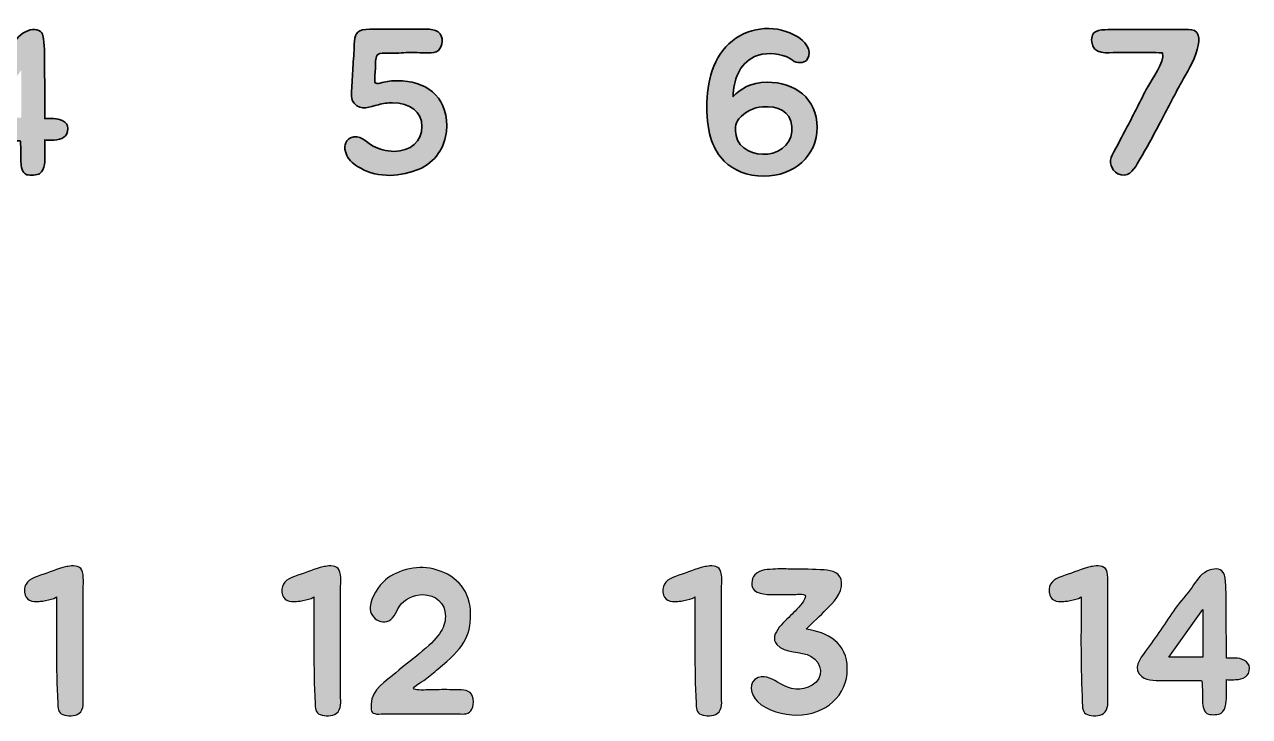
# Model space of a CAD drawing. Header units: millimetres. Extents: x 48 to 162, y 109 to 188.
# Drawn here: x 132.11 to 161.65, y 149.38 to 166.08 of the extents above; entities that cross this region are included whole.
import ezdxf

# ---------------------------------------------------------------- set-up
doc = ezdxf.new("R2010")
doc.units = ezdxf.units.MM
doc.header["$MEASUREMENT"] = 0
doc.layers.add('Layer 2', color=7, linetype='Continuous', lineweight=0)

# ---------------------------------------------------------------- blocks, each defined once
blk = doc.blocks.new('Block_0')
at = {"layer": 'Layer 2', "true_color": 0x000000, "transparency": 33554687}
h = blk.add_hatch(color=18, dxfattribs=at)
h.dxf.hatch_style = 2
edge = h.paths.add_edge_path()
edge.add_spline(control_points=[(149.334, 163.801), (149.24, 163.688), (149.24, 163.54), (149.27, 163.401), (149.329, 163.07), (149.715, 162.917), (150.031, 162.952), (150.382, 162.991), (150.649, 163.263), (150.614, 163.619), (150.575, 164.004), (150.278, 164.113), (149.907, 164.093), (149.685, 164.078), (149.477, 163.974), (149.334, 163.801)], knot_values=[0, 0, 0, 0, 1, 1, 1, 2, 2, 2, 3, 3, 3, 4, 4, 4, 5, 5, 5, 5], degree=3, periodic=0)
edge = h.paths.add_edge_path()
edge.add_spline(control_points=[(150.476, 165.304), (150.243, 165.393), (149.952, 165.412), (149.715, 165.304), (149.334, 165.126), (149.211, 164.726), (149.196, 164.34), (149.374, 164.518), (149.616, 164.686), (150.016, 164.686), (150.683, 164.686), (151.222, 164.296), (151.222, 163.599), (151.222, 162.907), (150.668, 162.423), (149.942, 162.423), (149.522, 162.423), (149.211, 162.561), (148.983, 162.784), (148.726, 163.045), (148.563, 163.406), (148.563, 164.103), (148.563, 164.681), (148.707, 165.314), (149.181, 165.689), (149.626, 166.045), (150.268, 166.08), (150.757, 165.778), (150.891, 165.694), (151.138, 165.477), (150.985, 165.235), (150.955, 165.18), (150.787, 165.121), (150.673, 165.19), (150.614, 165.23), (150.545, 165.279), (150.476, 165.304)], knot_values=[0, 0, 0, 0, 1, 1, 1, 2, 2, 2, 3, 3, 3, 4, 4, 4, 5, 5, 5, 6, 6, 6, 7, 7, 7, 8, 8, 8, 9, 9, 9, 10, 10, 10, 11, 11, 11, 12, 12, 12, 12], degree=3, periodic=0)
h = blk.add_hatch(color=18, dxfattribs=at)
h.dxf.hatch_style = 2
edge = h.paths.add_edge_path()
edge.add_spline(control_points=[(132.037, 164.986), (132.037, 164.986), (131.216, 163.829), (131.216, 163.829), (131.216, 163.829), (132.037, 163.829), (132.037, 163.829), (132.037, 163.829), (132.037, 164.986), (132.037, 164.986)], knot_values=[0, 0, 0, 0, 1, 1, 1, 2, 2, 2, 3, 3, 3, 3], degree=3, periodic=0)
edge = h.paths.add_edge_path()
edge.add_spline(control_points=[(132.57, 165.737), (132.6, 165.51), (132.59, 165.263), (132.595, 165.03), (132.595, 164.763), (132.6, 164.497), (132.6, 164.23), (132.6, 164.23), (132.6, 163.81), (132.6, 163.81), (132.6, 163.81), (132.812, 163.81), (132.812, 163.81), (132.956, 163.81), (133.148, 163.745), (133.158, 163.572), (133.158, 163.365), (133.005, 163.301), (132.822, 163.291), (132.802, 163.291), (132.61, 163.276), (132.6, 163.296), (132.6, 163.296), (132.6, 162.96), (132.6, 162.96), (132.6, 162.816), (132.615, 162.574), (132.471, 162.48), (132.412, 162.441), (132.244, 162.436), (132.17, 162.456), (132.051, 162.495), (132.032, 162.653), (132.022, 162.762), (132.017, 162.807), (132.032, 163.271), (132.002, 163.271), (132.002, 163.271), (131.132, 163.271), (131.132, 163.271), (130.945, 163.271), (130.708, 163.251), (130.559, 163.365), (130.327, 163.543), (130.52, 163.805), (130.653, 163.978), (130.905, 164.314), (131.132, 164.67), (131.37, 165.01), (131.498, 165.188), (131.651, 165.347), (131.775, 165.524), (131.869, 165.663), (131.967, 165.826), (132.131, 165.905), (132.289, 165.979), (132.447, 165.989), (132.526, 165.875), (132.546, 165.846), (132.565, 165.791), (132.57, 165.737)], knot_values=[0, 0, 0, 0, 1, 1, 1, 2, 2, 2, 3, 3, 3, 4, 4, 4, 5, 5, 5, 6, 6, 6, 7, 7, 7, 8, 8, 8, 9, 9, 9, 10, 10, 10, 11, 11, 11, 12, 12, 12, 13, 13, 13, 14, 14, 14, 15, 15, 15, 16, 16, 16, 17, 17, 17, 18, 18, 18, 19, 19, 19, 20, 20, 20, 20], degree=3, periodic=0)
h = blk.add_hatch(color=18, dxfattribs=at)
h.dxf.hatch_style = 2
edge = h.paths.add_edge_path()
edge.add_spline(control_points=[(140.433, 165.963), (140.433, 165.963), (141.653, 165.963), (141.653, 165.963), (141.832, 165.963), (142.103, 165.998), (142.167, 165.785), (142.207, 165.652), (142.157, 165.425), (141.98, 165.405), (141.812, 165.375), (141.619, 165.405), (141.446, 165.405), (141.258, 165.405), (141.13, 165.385), (140.947, 165.385), (140.878, 165.385), (140.739, 165.4), (140.68, 165.38), (140.571, 165.355), (140.576, 165.207), (140.576, 165.128), (140.576, 165.014), (140.561, 164.901), (140.557, 164.787), (140.542, 164.634), (140.596, 164.639), (140.734, 164.678), (140.853, 164.708), (140.977, 164.723), (141.1, 164.723), (141.767, 164.723), (142.291, 164.367), (142.291, 163.636), (142.291, 163.571), (142.291, 163.512), (142.276, 163.453), (142.222, 163.038), (141.95, 162.702), (141.555, 162.563), (141.09, 162.385), (140.557, 162.385), (140.137, 162.657), (140.018, 162.727), (139.909, 162.835), (139.865, 162.964), (139.81, 163.102), (139.825, 163.27), (139.973, 163.344), (140.196, 163.453), (140.344, 163.24), (140.517, 163.147), (140.665, 163.072), (140.833, 163.018), (141.016, 163.018), (141.421, 163.018), (141.693, 163.255), (141.693, 163.621), (141.693, 163.972), (141.411, 164.189), (140.982, 164.189), (140.868, 164.189), (140.754, 164.179), (140.645, 164.145), (140.433, 164.095), (140.235, 163.977), (140.057, 164.184), (139.973, 164.273), (139.993, 164.422), (140.003, 164.535), (140.013, 164.728), (140.023, 164.916), (140.033, 165.108), (140.048, 165.296), (140.057, 165.489), (140.067, 165.677), (140.072, 165.785), (140.102, 165.85), (140.146, 165.894), (140.206, 165.953), (140.304, 165.963), (140.433, 165.963)], knot_values=[0, 0, 0, 0, 1, 1, 1, 2, 2, 2, 3, 3, 3, 4, 4, 4, 5, 5, 5, 6, 6, 6, 7, 7, 7, 8, 8, 8, 9, 9, 9, 10, 10, 10, 11, 11, 11, 12, 12, 12, 13, 13, 13, 14, 14, 14, 15, 15, 15, 16, 16, 16, 17, 17, 17, 18, 18, 18, 19, 19, 19, 20, 20, 20, 21, 21, 21, 22, 22, 22, 23, 23, 23, 24, 24, 24, 25, 25, 25, 26, 26, 26, 27, 27, 27, 27], degree=3, periodic=0)
h = blk.add_hatch(color=18, dxfattribs=at)
h.dxf.hatch_style = 2
edge = h.paths.add_edge_path()
edge.add_spline(control_points=[(158.24, 165.955), (158.24, 165.955), (160.029, 165.955), (160.029, 165.955), (160.118, 165.955), (160.236, 165.975), (160.32, 165.931), (160.676, 165.728), (160.063, 164.799), (159.955, 164.587), (159.747, 164.196), (159.614, 163.939), (159.406, 163.549), (159.273, 163.282), (159.095, 162.971), (158.942, 162.714), (158.848, 162.55), (158.705, 162.373), (158.477, 162.476), (158.304, 162.57), (158.255, 162.773), (158.334, 162.926), (158.458, 163.148), (158.576, 163.381), (158.695, 163.603), (158.873, 163.939), (159.016, 164.24), (159.194, 164.572), (159.303, 164.769), (159.599, 165.165), (159.555, 165.392), (159.322, 165.412), (159.154, 165.402), (158.932, 165.402), (158.932, 165.402), (158.452, 165.402), (158.452, 165.402), (158.22, 165.402), (157.879, 165.333), (157.845, 165.659), (157.83, 165.797), (157.874, 165.871), (157.948, 165.911), (158.028, 165.95), (158.131, 165.955), (158.24, 165.955)], knot_values=[0, 0, 0, 0, 1, 1, 1, 2, 2, 2, 3, 3, 3, 4, 4, 4, 5, 5, 5, 6, 6, 6, 7, 7, 7, 8, 8, 8, 9, 9, 9, 10, 10, 10, 11, 11, 11, 12, 12, 12, 13, 13, 13, 14, 14, 14, 15, 15, 15, 15], degree=3, periodic=0)
at = {"layer": 'Layer 2', "color": 18, "lineweight": 35, "true_color": 0x000000}
for points, knots in [([(150.476, 165.304), (150.243, 165.393), (149.952, 165.412), (149.715, 165.304), (149.334, 165.126), (149.211, 164.726), (149.196, 164.34), (149.374, 164.518), (149.616, 164.686), (150.016, 164.686), (150.683, 164.686), (151.222, 164.296), (151.222, 163.599), (151.222, 162.907), (150.668, 162.423), (149.942, 162.423), (149.522, 162.423), (149.211, 162.561), (148.983, 162.784), (148.726, 163.045), (148.563, 163.406), (148.563, 164.103), (148.563, 164.681), (148.707, 165.314), (149.181, 165.689), (149.626, 166.045), (150.268, 166.08), (150.757, 165.778), (150.891, 165.694), (151.138, 165.477), (150.985, 165.235), (150.955, 165.18), (150.787, 165.121), (150.673, 165.19), (150.614, 165.23), (150.545, 165.279), (150.476, 165.304)], [0, 0, 0, 0, 1, 1, 1, 2, 2, 2, 3, 3, 3, 4, 4, 4, 5, 5, 5, 6, 6, 6, 7, 7, 7, 8, 8, 8, 9, 9, 9, 10, 10, 10, 11, 11, 11, 12, 12, 12, 12]), ([(132.57, 165.737), (132.6, 165.51), (132.59, 165.263), (132.595, 165.03), (132.595, 164.763), (132.6, 164.497), (132.6, 164.23), (132.6, 164.23), (132.6, 163.81), (132.6, 163.81), (132.6, 163.81), (132.812, 163.81), (132.812, 163.81), (132.956, 163.81), (133.148, 163.745), (133.158, 163.572), (133.158, 163.365), (133.005, 163.301), (132.822, 163.291), (132.802, 163.291), (132.61, 163.276), (132.6, 163.296), (132.6, 163.296), (132.6, 162.96), (132.6, 162.96), (132.6, 162.816), (132.615, 162.574), (132.471, 162.48), (132.412, 162.441), (132.244, 162.436), (132.17, 162.456), (132.051, 162.495), (132.032, 162.653), (132.022, 162.762), (132.017, 162.807), (132.032, 163.271), (132.002, 163.271), (132.002, 163.271), (131.132, 163.271), (131.132, 163.271), (130.945, 163.271), (130.708, 163.251), (130.559, 163.365), (130.327, 163.543), (130.52, 163.805), (130.653, 163.978), (130.905, 164.314), (131.132, 164.67), (131.37, 165.01), (131.498, 165.188), (131.651, 165.347), (131.775, 165.524), (131.869, 165.663), (131.967, 165.826), (132.131, 165.905), (132.289, 165.979), (132.447, 165.989), (132.526, 165.875), (132.546, 165.846), (132.565, 165.791), (132.57, 165.737)], [0, 0, 0, 0, 1, 1, 1, 2, 2, 2, 3, 3, 3, 4, 4, 4, 5, 5, 5, 6, 6, 6, 7, 7, 7, 8, 8, 8, 9, 9, 9, 10, 10, 10, 11, 11, 11, 12, 12, 12, 13, 13, 13, 14, 14, 14, 15, 15, 15, 16, 16, 16, 17, 17, 17, 18, 18, 18, 19, 19, 19, 20, 20, 20, 20]), ([(140.433, 165.963), (140.433, 165.963), (141.653, 165.963), (141.653, 165.963), (141.832, 165.963), (142.103, 165.998), (142.167, 165.785), (142.207, 165.652), (142.157, 165.425), (141.98, 165.405), (141.812, 165.375), (141.619, 165.405), (141.446, 165.405), (141.258, 165.405), (141.13, 165.385), (140.947, 165.385), (140.878, 165.385), (140.739, 165.4), (140.68, 165.38), (140.571, 165.355), (140.576, 165.207), (140.576, 165.128), (140.576, 165.014), (140.561, 164.901), (140.557, 164.787), (140.542, 164.634), (140.596, 164.639), (140.734, 164.678), (140.853, 164.708), (140.977, 164.723), (141.1, 164.723), (141.767, 164.723), (142.291, 164.367), (142.291, 163.636), (142.291, 163.571), (142.291, 163.512), (142.276, 163.453), (142.222, 163.038), (141.95, 162.702), (141.555, 162.563), (141.09, 162.385), (140.557, 162.385), (140.137, 162.657), (140.018, 162.727), (139.909, 162.835), (139.865, 162.964), (139.81, 163.102), (139.825, 163.27), (139.973, 163.344), (140.196, 163.453), (140.344, 163.24), (140.517, 163.147), (140.665, 163.072), (140.833, 163.018), (141.016, 163.018), (141.421, 163.018), (141.693, 163.255), (141.693, 163.621), (141.693, 163.972), (141.411, 164.189), (140.982, 164.189), (140.868, 164.189), (140.754, 164.179), (140.645, 164.145), (140.433, 164.095), (140.235, 163.977), (140.057, 164.184), (139.973, 164.273), (139.993, 164.422), (140.003, 164.535), (140.013, 164.728), (140.023, 164.916), (140.033, 165.108), (140.048, 165.296), (140.057, 165.489), (140.067, 165.677), (140.072, 165.785), (140.102, 165.85), (140.146, 165.894), (140.206, 165.953), (140.304, 165.963), (140.433, 165.963)], [0, 0, 0, 0, 1, 1, 1, 2, 2, 2, 3, 3, 3, 4, 4, 4, 5, 5, 5, 6, 6, 6, 7, 7, 7, 8, 8, 8, 9, 9, 9, 10, 10, 10, 11, 11, 11, 12, 12, 12, 13, 13, 13, 14, 14, 14, 15, 15, 15, 16, 16, 16, 17, 17, 17, 18, 18, 18, 19, 19, 19, 20, 20, 20, 21, 21, 21, 22, 22, 22, 23, 23, 23, 24, 24, 24, 25, 25, 25, 26, 26, 26, 27, 27, 27, 27]), ([(158.24, 165.955), (158.24, 165.955), (160.029, 165.955), (160.029, 165.955), (160.118, 165.955), (160.236, 165.975), (160.32, 165.931), (160.676, 165.728), (160.063, 164.799), (159.955, 164.587), (159.747, 164.196), (159.614, 163.939), (159.406, 163.549), (159.273, 163.282), (159.095, 162.971), (158.942, 162.714), (158.848, 162.55), (158.705, 162.373), (158.477, 162.476), (158.304, 162.57), (158.255, 162.773), (158.334, 162.926), (158.458, 163.148), (158.576, 163.381), (158.695, 163.603), (158.873, 163.939), (159.016, 164.24), (159.194, 164.572), (159.303, 164.769), (159.599, 165.165), (159.555, 165.392), (159.322, 165.412), (159.154, 165.402), (158.932, 165.402), (158.932, 165.402), (158.452, 165.402), (158.452, 165.402), (158.22, 165.402), (157.879, 165.333), (157.845, 165.659), (157.83, 165.797), (157.874, 165.871), (157.948, 165.911), (158.028, 165.95), (158.131, 165.955), (158.24, 165.955)], [0, 0, 0, 0, 1, 1, 1, 2, 2, 2, 3, 3, 3, 4, 4, 4, 5, 5, 5, 6, 6, 6, 7, 7, 7, 8, 8, 8, 9, 9, 9, 10, 10, 10, 11, 11, 11, 12, 12, 12, 13, 13, 13, 14, 14, 14, 15, 15, 15, 15]), ([(149.334, 163.801), (149.24, 163.688), (149.24, 163.54), (149.27, 163.401), (149.329, 163.07), (149.715, 162.917), (150.031, 162.952), (150.382, 162.991), (150.649, 163.263), (150.614, 163.619), (150.575, 164.004), (150.278, 164.113), (149.907, 164.093), (149.685, 164.078), (149.477, 163.974), (149.334, 163.801)], [0, 0, 0, 0, 1, 1, 1, 2, 2, 2, 3, 3, 3, 4, 4, 4, 5, 5, 5, 5])]:
    blk.add_open_spline(points, degree=3, knots=knots, dxfattribs=at)
blk = doc.blocks.new('Block_3')
at = {"layer": 'Layer 2', "true_color": 0x000000, "transparency": 33554687}
h = blk.add_hatch(color=18, dxfattribs=at)
h.dxf.hatch_style = 2
edge = h.paths.add_edge_path()
edge.add_spline(control_points=[(131.129, 153.005), (131.228, 153.03), (131.411, 153.03), (131.465, 152.916), (131.519, 152.783), (131.495, 152.551), (131.495, 152.407), (131.495, 152.407), (131.495, 149.882), (131.495, 149.882), (131.495, 149.744), (131.529, 149.556), (131.391, 149.457), (131.297, 149.383), (131.114, 149.388), (131.006, 149.428), (130.887, 149.467), (130.882, 149.601), (130.882, 149.709), (130.838, 150.574), (130.852, 151.394), (130.852, 152.274), (130.832, 152.215), (130.492, 152.16), (130.437, 152.16), (130.264, 152.141), (130.101, 152.18), (130.081, 152.383), (130.057, 152.59), (130.195, 152.704), (130.388, 152.763), (130.595, 152.832), (130.798, 152.916), (131.006, 152.976), (131.05, 152.986), (131.089, 153.001), (131.129, 153.005)], knot_values=[0, 0, 0, 0, 1, 1, 1, 2, 2, 2, 3, 3, 3, 4, 4, 4, 5, 5, 5, 6, 6, 6, 7, 7, 7, 8, 8, 8, 9, 9, 9, 10, 10, 10, 11, 11, 11, 12, 12, 12, 12], degree=3, periodic=0)
h = blk.add_hatch(color=18, dxfattribs=at)
h.dxf.hatch_style = 2
edge = h.paths.add_edge_path()
edge.add_spline(control_points=[(133.159, 153.005), (133.258, 153.03), (133.441, 153.03), (133.495, 152.916), (133.549, 152.783), (133.525, 152.551), (133.525, 152.407), (133.525, 152.407), (133.525, 149.882), (133.525, 149.882), (133.525, 149.744), (133.559, 149.556), (133.421, 149.457), (133.327, 149.383), (133.144, 149.388), (133.036, 149.428), (132.917, 149.467), (132.912, 149.601), (132.912, 149.709), (132.867, 150.574), (132.882, 151.394), (132.882, 152.274), (132.862, 152.215), (132.522, 152.16), (132.467, 152.16), (132.294, 152.141), (132.131, 152.18), (132.111, 152.383), (132.087, 152.59), (132.225, 152.704), (132.418, 152.763), (132.625, 152.832), (132.828, 152.916), (133.036, 152.976), (133.08, 152.986), (133.119, 153.001), (133.159, 153.005)], knot_values=[0, 0, 0, 0, 1, 1, 1, 2, 2, 2, 3, 3, 3, 4, 4, 4, 5, 5, 5, 6, 6, 6, 7, 7, 7, 8, 8, 8, 9, 9, 9, 10, 10, 10, 11, 11, 11, 12, 12, 12, 12], degree=3, periodic=0)
at = {"layer": 'Layer 2', "color": 18, "lineweight": 25, "true_color": 0x000000}
for points in [[(131.129, 153.005), (131.228, 153.03), (131.411, 153.03), (131.465, 152.916), (131.519, 152.783), (131.495, 152.551), (131.495, 152.407), (131.495, 152.407), (131.495, 149.882), (131.495, 149.882), (131.495, 149.744), (131.529, 149.556), (131.391, 149.457), (131.297, 149.383), (131.114, 149.388), (131.006, 149.428), (130.887, 149.467), (130.882, 149.601), (130.882, 149.709), (130.838, 150.574), (130.852, 151.394), (130.852, 152.274), (130.832, 152.215), (130.492, 152.16), (130.437, 152.16), (130.264, 152.141), (130.101, 152.18), (130.081, 152.383), (130.057, 152.59), (130.195, 152.704), (130.388, 152.763), (130.595, 152.832), (130.798, 152.916), (131.006, 152.976), (131.05, 152.986), (131.089, 153.001), (131.129, 153.005)], [(133.159, 153.005), (133.258, 153.03), (133.441, 153.03), (133.495, 152.916), (133.549, 152.783), (133.525, 152.551), (133.525, 152.407), (133.525, 152.407), (133.525, 149.882), (133.525, 149.882), (133.525, 149.744), (133.559, 149.556), (133.421, 149.457), (133.327, 149.383), (133.144, 149.388), (133.036, 149.428), (132.917, 149.467), (132.912, 149.601), (132.912, 149.709), (132.867, 150.574), (132.882, 151.394), (132.882, 152.274), (132.862, 152.215), (132.522, 152.16), (132.467, 152.16), (132.294, 152.141), (132.131, 152.18), (132.111, 152.383), (132.087, 152.59), (132.225, 152.704), (132.418, 152.763), (132.625, 152.832), (132.828, 152.916), (133.036, 152.976), (133.08, 152.986), (133.119, 153.001), (133.159, 153.005)]]:
    blk.add_open_spline(points, degree=3, knots=[0, 0, 0, 0, 1, 1, 1, 2, 2, 2, 3, 3, 3, 4, 4, 4, 5, 5, 5, 6, 6, 6, 7, 7, 7, 8, 8, 8, 9, 9, 9, 10, 10, 10, 11, 11, 11, 12, 12, 12, 12], dxfattribs=at)
blk = doc.blocks.new('Block_4')
at = {"layer": 'Layer 2', "true_color": 0x000000, "transparency": 33554687}
h = blk.add_hatch(color=18, dxfattribs=at)
h.dxf.hatch_style = 2
edge = h.paths.add_edge_path()
edge.add_spline(control_points=[(139.365, 153.005), (139.464, 153.03), (139.647, 153.03), (139.701, 152.916), (139.755, 152.783), (139.731, 152.551), (139.731, 152.407), (139.731, 152.407), (139.731, 149.882), (139.731, 149.882), (139.731, 149.744), (139.765, 149.556), (139.627, 149.457), (139.533, 149.383), (139.35, 149.388), (139.241, 149.428), (139.123, 149.467), (139.118, 149.601), (139.118, 149.709), (139.073, 150.574), (139.088, 151.394), (139.088, 152.274), (139.068, 152.215), (138.727, 152.16), (138.673, 152.16), (138.5, 152.141), (138.337, 152.18), (138.317, 152.383), (138.293, 152.59), (138.431, 152.704), (138.624, 152.763), (138.831, 152.832), (139.034, 152.916), (139.241, 152.976), (139.286, 152.986), (139.325, 153.001), (139.365, 153.005)], knot_values=[0, 0, 0, 0, 1, 1, 1, 2, 2, 2, 3, 3, 3, 4, 4, 4, 5, 5, 5, 6, 6, 6, 7, 7, 7, 8, 8, 8, 9, 9, 9, 10, 10, 10, 11, 11, 11, 12, 12, 12, 12], degree=3, periodic=0)
h = blk.add_hatch(color=18, dxfattribs=at)
h.dxf.hatch_style = 2
edge = h.paths.add_edge_path()
edge.add_spline(control_points=[(140.446, 152.032), (140.465, 152.249), (140.644, 152.541), (140.812, 152.679), (141.123, 152.936), (141.652, 153.05), (142.037, 152.926), (142.561, 152.763), (142.867, 152.407), (142.867, 151.844), (142.867, 151.311), (142.684, 151.024), (142.086, 150.535), (141.988, 150.451), (141.879, 150.362), (141.775, 150.278), (141.706, 150.223), (141.335, 150.045), (141.572, 150.026), (141.716, 150.016), (141.775, 150.026), (141.919, 150.026), (142.086, 150.026), (142.255, 150.04), (142.417, 150.026), (142.551, 150.016), (142.749, 150.05), (142.853, 149.961), (142.956, 149.873), (142.961, 149.611), (142.872, 149.517), (142.788, 149.418), (142.65, 149.447), (142.536, 149.447), (142.536, 149.447), (140.762, 149.447), (140.762, 149.447), (140.698, 149.447), (140.614, 149.433), (140.555, 149.452), (140.436, 149.482), (140.471, 149.591), (140.471, 149.69), (140.471, 150.026), (140.831, 150.243), (141.068, 150.441), (141.241, 150.594), (141.449, 150.742), (141.627, 150.895), (142.092, 151.281), (142.259, 151.498), (142.259, 151.8), (142.259, 152.131), (142.027, 152.323), (141.716, 152.323), (141.489, 152.323), (141.271, 152.22), (141.143, 152.032), (141.103, 151.963), (141.068, 151.879), (141.024, 151.815), (140.831, 151.508), (140.421, 151.716), (140.446, 152.032)], knot_values=[0, 0, 0, 0, 1, 1, 1, 2, 2, 2, 3, 3, 3, 4, 4, 4, 5, 5, 5, 6, 6, 6, 7, 7, 7, 8, 8, 8, 9, 9, 9, 10, 10, 10, 11, 11, 11, 12, 12, 12, 13, 13, 13, 14, 14, 14, 15, 15, 15, 16, 16, 16, 17, 17, 17, 18, 18, 18, 19, 19, 19, 20, 20, 20, 21, 21, 21, 21], degree=3, periodic=0)
at = {"layer": 'Layer 2', "color": 18, "lineweight": 25, "true_color": 0x000000}
for points, knots in [([(139.365, 153.005), (139.464, 153.03), (139.647, 153.03), (139.701, 152.916), (139.755, 152.783), (139.731, 152.551), (139.731, 152.407), (139.731, 152.407), (139.731, 149.882), (139.731, 149.882), (139.731, 149.744), (139.765, 149.556), (139.627, 149.457), (139.533, 149.383), (139.35, 149.388), (139.241, 149.428), (139.123, 149.467), (139.118, 149.601), (139.118, 149.709), (139.073, 150.574), (139.088, 151.394), (139.088, 152.274), (139.068, 152.215), (138.727, 152.16), (138.673, 152.16), (138.5, 152.141), (138.337, 152.18), (138.317, 152.383), (138.293, 152.59), (138.431, 152.704), (138.624, 152.763), (138.831, 152.832), (139.034, 152.916), (139.241, 152.976), (139.286, 152.986), (139.325, 153.001), (139.365, 153.005)], [0, 0, 0, 0, 1, 1, 1, 2, 2, 2, 3, 3, 3, 4, 4, 4, 5, 5, 5, 6, 6, 6, 7, 7, 7, 8, 8, 8, 9, 9, 9, 10, 10, 10, 11, 11, 11, 12, 12, 12, 12]), ([(140.446, 152.032), (140.465, 152.249), (140.644, 152.541), (140.812, 152.679), (141.123, 152.936), (141.652, 153.05), (142.037, 152.926), (142.561, 152.763), (142.867, 152.407), (142.867, 151.844), (142.867, 151.311), (142.684, 151.024), (142.086, 150.535), (141.988, 150.451), (141.879, 150.362), (141.775, 150.278), (141.706, 150.223), (141.335, 150.045), (141.572, 150.026), (141.716, 150.016), (141.775, 150.026), (141.919, 150.026), (142.086, 150.026), (142.255, 150.04), (142.417, 150.026), (142.551, 150.016), (142.749, 150.05), (142.853, 149.961), (142.956, 149.873), (142.961, 149.611), (142.872, 149.517), (142.788, 149.418), (142.65, 149.447), (142.536, 149.447), (142.536, 149.447), (140.762, 149.447), (140.762, 149.447), (140.698, 149.447), (140.614, 149.433), (140.555, 149.452), (140.436, 149.482), (140.471, 149.591), (140.471, 149.69), (140.471, 150.026), (140.831, 150.243), (141.068, 150.441), (141.241, 150.594), (141.449, 150.742), (141.627, 150.895), (142.092, 151.281), (142.259, 151.498), (142.259, 151.8), (142.259, 152.131), (142.027, 152.323), (141.716, 152.323), (141.489, 152.323), (141.271, 152.22), (141.143, 152.032), (141.103, 151.963), (141.068, 151.879), (141.024, 151.815), (140.831, 151.508), (140.421, 151.716), (140.446, 152.032)], [0, 0, 0, 0, 1, 1, 1, 2, 2, 2, 3, 3, 3, 4, 4, 4, 5, 5, 5, 6, 6, 6, 7, 7, 7, 8, 8, 8, 9, 9, 9, 10, 10, 10, 11, 11, 11, 12, 12, 12, 13, 13, 13, 14, 14, 14, 15, 15, 15, 16, 16, 16, 17, 17, 17, 18, 18, 18, 19, 19, 19, 20, 20, 20, 21, 21, 21, 21])]:
    blk.add_open_spline(points, degree=3, knots=knots, dxfattribs=at)
blk = doc.blocks.new('Block_5')
at = {"layer": 'Layer 2', "true_color": 0x000000, "transparency": 33554687}
h = blk.add_hatch(color=18, dxfattribs=at)
h.dxf.hatch_style = 2
edge = h.paths.add_edge_path()
edge.add_spline(control_points=[(148.552, 153.005), (148.651, 153.03), (148.834, 153.03), (148.888, 152.916), (148.943, 152.783), (148.918, 152.551), (148.918, 152.407), (148.918, 152.407), (148.918, 149.882), (148.918, 149.882), (148.918, 149.744), (148.953, 149.556), (148.814, 149.457), (148.721, 149.383), (148.538, 149.388), (148.429, 149.428), (148.31, 149.467), (148.305, 149.601), (148.305, 149.709), (148.261, 150.574), (148.276, 151.394), (148.276, 152.274), (148.256, 152.215), (147.915, 152.16), (147.861, 152.16), (147.688, 152.141), (147.525, 152.18), (147.505, 152.383), (147.48, 152.59), (147.618, 152.704), (147.811, 152.763), (148.019, 152.832), (148.221, 152.916), (148.429, 152.976), (148.474, 152.986), (148.513, 153.001), (148.552, 153.005)], knot_values=[0, 0, 0, 0, 1, 1, 1, 2, 2, 2, 3, 3, 3, 4, 4, 4, 5, 5, 5, 6, 6, 6, 7, 7, 7, 8, 8, 8, 9, 9, 9, 10, 10, 10, 11, 11, 11, 12, 12, 12, 12], degree=3, periodic=0)
h = blk.add_hatch(color=18, dxfattribs=at)
h.dxf.hatch_style = 2
edge = h.paths.add_edge_path()
edge.add_spline(control_points=[(149.648, 152.605), (149.653, 152.679), (149.668, 152.753), (149.722, 152.803), (149.871, 152.936), (150.029, 152.931), (150.222, 152.941), (150.37, 152.946), (150.479, 152.941), (150.627, 152.941), (150.859, 152.941), (151.151, 152.931), (151.393, 152.921), (151.59, 152.911), (151.803, 152.842), (151.813, 152.615), (151.828, 152.353), (151.61, 152.131), (151.452, 151.973), (151.309, 151.824), (151.101, 151.637), (150.958, 151.488), (151.477, 151.419), (151.951, 151.162), (151.951, 150.53), (151.951, 149.897), (151.437, 149.418), (150.73, 149.418), (150.424, 149.418), (150.009, 149.517), (149.782, 149.749), (149.624, 149.902), (149.535, 150.228), (149.802, 150.322), (149.999, 150.391), (150.167, 150.268), (150.325, 150.179), (150.567, 150.031), (150.844, 149.986), (151.101, 150.139), (151.398, 150.317), (151.348, 150.678), (151.081, 150.831), (150.829, 150.979), (150.454, 150.89), (150.251, 151.118), (150.029, 151.375), (150.498, 151.716), (150.652, 151.889), (150.75, 151.987), (150.913, 152.155), (150.938, 152.254), (150.978, 152.363), (150.75, 152.328), (150.671, 152.328), (150.671, 152.328), (150.34, 152.328), (150.34, 152.328), (150.162, 152.328), (149.861, 152.299), (149.713, 152.427), (149.668, 152.467), (149.648, 152.521), (149.648, 152.605)], knot_values=[0, 0, 0, 0, 1, 1, 1, 2, 2, 2, 3, 3, 3, 4, 4, 4, 5, 5, 5, 6, 6, 6, 7, 7, 7, 8, 8, 8, 9, 9, 9, 10, 10, 10, 11, 11, 11, 12, 12, 12, 13, 13, 13, 14, 14, 14, 15, 15, 15, 16, 16, 16, 17, 17, 17, 18, 18, 18, 19, 19, 19, 20, 20, 20, 21, 21, 21, 21], degree=3, periodic=0)
at = {"layer": 'Layer 2', "color": 18, "lineweight": 25, "true_color": 0x000000}
for points, knots in [([(148.552, 153.005), (148.651, 153.03), (148.834, 153.03), (148.888, 152.916), (148.943, 152.783), (148.918, 152.551), (148.918, 152.407), (148.918, 152.407), (148.918, 149.882), (148.918, 149.882), (148.918, 149.744), (148.953, 149.556), (148.814, 149.457), (148.721, 149.383), (148.538, 149.388), (148.429, 149.428), (148.31, 149.467), (148.305, 149.601), (148.305, 149.709), (148.261, 150.574), (148.276, 151.394), (148.276, 152.274), (148.256, 152.215), (147.915, 152.16), (147.861, 152.16), (147.688, 152.141), (147.525, 152.18), (147.505, 152.383), (147.48, 152.59), (147.618, 152.704), (147.811, 152.763), (148.019, 152.832), (148.221, 152.916), (148.429, 152.976), (148.474, 152.986), (148.513, 153.001), (148.552, 153.005)], [0, 0, 0, 0, 1, 1, 1, 2, 2, 2, 3, 3, 3, 4, 4, 4, 5, 5, 5, 6, 6, 6, 7, 7, 7, 8, 8, 8, 9, 9, 9, 10, 10, 10, 11, 11, 11, 12, 12, 12, 12]), ([(149.648, 152.605), (149.653, 152.679), (149.668, 152.753), (149.722, 152.803), (149.871, 152.936), (150.029, 152.931), (150.222, 152.941), (150.37, 152.946), (150.479, 152.941), (150.627, 152.941), (150.859, 152.941), (151.151, 152.931), (151.393, 152.921), (151.59, 152.911), (151.803, 152.842), (151.813, 152.615), (151.828, 152.353), (151.61, 152.131), (151.452, 151.973), (151.309, 151.824), (151.101, 151.637), (150.958, 151.488), (151.477, 151.419), (151.951, 151.162), (151.951, 150.53), (151.951, 149.897), (151.437, 149.418), (150.73, 149.418), (150.424, 149.418), (150.009, 149.517), (149.782, 149.749), (149.624, 149.902), (149.535, 150.228), (149.802, 150.322), (149.999, 150.391), (150.167, 150.268), (150.325, 150.179), (150.567, 150.031), (150.844, 149.986), (151.101, 150.139), (151.398, 150.317), (151.348, 150.678), (151.081, 150.831), (150.829, 150.979), (150.454, 150.89), (150.251, 151.118), (150.029, 151.375), (150.498, 151.716), (150.652, 151.889), (150.75, 151.987), (150.913, 152.155), (150.938, 152.254), (150.978, 152.363), (150.75, 152.328), (150.671, 152.328), (150.671, 152.328), (150.34, 152.328), (150.34, 152.328), (150.162, 152.328), (149.861, 152.299), (149.713, 152.427), (149.668, 152.467), (149.648, 152.521), (149.648, 152.605)], [0, 0, 0, 0, 1, 1, 1, 2, 2, 2, 3, 3, 3, 4, 4, 4, 5, 5, 5, 6, 6, 6, 7, 7, 7, 8, 8, 8, 9, 9, 9, 10, 10, 10, 11, 11, 11, 12, 12, 12, 13, 13, 13, 14, 14, 14, 15, 15, 15, 16, 16, 16, 17, 17, 17, 18, 18, 18, 19, 19, 19, 20, 20, 20, 21, 21, 21, 21])]:
    blk.add_open_spline(points, degree=3, knots=knots, dxfattribs=at)
blk = doc.blocks.new('Block_6')
at = {"layer": 'Layer 2', "true_color": 0x000000, "transparency": 33554687}
h = blk.add_hatch(color=18, dxfattribs=at)
h.dxf.hatch_style = 2
edge = h.paths.add_edge_path()
edge.add_spline(control_points=[(157.865, 153.005), (157.964, 153.03), (158.147, 153.03), (158.201, 152.916), (158.255, 152.783), (158.231, 152.551), (158.231, 152.407), (158.231, 152.407), (158.231, 149.882), (158.231, 149.882), (158.231, 149.744), (158.265, 149.556), (158.127, 149.457), (158.033, 149.383), (157.85, 149.388), (157.742, 149.428), (157.623, 149.467), (157.618, 149.601), (157.618, 149.709), (157.574, 150.574), (157.588, 151.394), (157.588, 152.274), (157.568, 152.215), (157.228, 152.16), (157.173, 152.16), (157, 152.141), (156.837, 152.18), (156.817, 152.383), (156.793, 152.59), (156.931, 152.704), (157.124, 152.763), (157.331, 152.832), (157.534, 152.916), (157.742, 152.976), (157.786, 152.986), (157.825, 153.001), (157.865, 153.005)], knot_values=[0, 0, 0, 0, 1, 1, 1, 2, 2, 2, 3, 3, 3, 4, 4, 4, 5, 5, 5, 6, 6, 6, 7, 7, 7, 8, 8, 8, 9, 9, 9, 10, 10, 10, 11, 11, 11, 12, 12, 12, 12], degree=3, periodic=0)
h = blk.add_hatch(color=18, dxfattribs=at)
h.dxf.hatch_style = 2
edge = h.paths.add_edge_path()
edge.add_spline(control_points=[(160.527, 151.968), (160.527, 151.968), (159.707, 150.811), (159.707, 150.811), (159.707, 150.811), (160.527, 150.811), (160.527, 150.811), (160.527, 150.811), (160.527, 151.968), (160.527, 151.968)], knot_values=[0, 0, 0, 0, 1, 1, 1, 2, 2, 2, 3, 3, 3, 3], degree=3, periodic=0)
edge = h.paths.add_edge_path()
edge.add_spline(control_points=[(161.061, 152.719), (161.091, 152.491), (161.081, 152.244), (161.086, 152.012), (161.086, 151.745), (161.091, 151.478), (161.091, 151.212), (161.091, 151.212), (161.091, 150.792), (161.091, 150.792), (161.091, 150.792), (161.303, 150.792), (161.303, 150.792), (161.447, 150.792), (161.639, 150.727), (161.649, 150.554), (161.649, 150.347), (161.496, 150.283), (161.313, 150.273), (161.293, 150.273), (161.101, 150.258), (161.091, 150.278), (161.091, 150.278), (161.091, 149.942), (161.091, 149.942), (161.091, 149.798), (161.106, 149.556), (160.962, 149.462), (160.903, 149.423), (160.735, 149.418), (160.661, 149.438), (160.542, 149.477), (160.523, 149.635), (160.513, 149.744), (160.508, 149.788), (160.523, 150.253), (160.493, 150.253), (160.493, 150.253), (159.623, 150.253), (159.623, 150.253), (159.435, 150.253), (159.198, 150.233), (159.05, 150.347), (158.818, 150.525), (159.011, 150.787), (159.144, 150.96), (159.396, 151.296), (159.623, 151.651), (159.86, 151.992), (159.989, 152.17), (160.142, 152.328), (160.266, 152.506), (160.359, 152.645), (160.458, 152.808), (160.621, 152.887), (160.78, 152.961), (160.938, 152.971), (161.017, 152.857), (161.037, 152.828), (161.056, 152.773), (161.061, 152.719)], knot_values=[0, 0, 0, 0, 1, 1, 1, 2, 2, 2, 3, 3, 3, 4, 4, 4, 5, 5, 5, 6, 6, 6, 7, 7, 7, 8, 8, 8, 9, 9, 9, 10, 10, 10, 11, 11, 11, 12, 12, 12, 13, 13, 13, 14, 14, 14, 15, 15, 15, 16, 16, 16, 17, 17, 17, 18, 18, 18, 19, 19, 19, 20, 20, 20, 20], degree=3, periodic=0)
at = {"layer": 'Layer 2', "color": 18, "lineweight": 25, "true_color": 0x000000}
for points, knots in [([(157.865, 153.005), (157.964, 153.03), (158.147, 153.03), (158.201, 152.916), (158.255, 152.783), (158.231, 152.551), (158.231, 152.407), (158.231, 152.407), (158.231, 149.882), (158.231, 149.882), (158.231, 149.744), (158.265, 149.556), (158.127, 149.457), (158.033, 149.383), (157.85, 149.388), (157.742, 149.428), (157.623, 149.467), (157.618, 149.601), (157.618, 149.709), (157.574, 150.574), (157.588, 151.394), (157.588, 152.274), (157.568, 152.215), (157.228, 152.16), (157.173, 152.16), (157, 152.141), (156.837, 152.18), (156.817, 152.383), (156.793, 152.59), (156.931, 152.704), (157.124, 152.763), (157.331, 152.832), (157.534, 152.916), (157.742, 152.976), (157.786, 152.986), (157.825, 153.001), (157.865, 153.005)], [0, 0, 0, 0, 1, 1, 1, 2, 2, 2, 3, 3, 3, 4, 4, 4, 5, 5, 5, 6, 6, 6, 7, 7, 7, 8, 8, 8, 9, 9, 9, 10, 10, 10, 11, 11, 11, 12, 12, 12, 12]), ([(161.061, 152.719), (161.091, 152.491), (161.081, 152.244), (161.086, 152.012), (161.086, 151.745), (161.091, 151.478), (161.091, 151.212), (161.091, 151.212), (161.091, 150.792), (161.091, 150.792), (161.091, 150.792), (161.303, 150.792), (161.303, 150.792), (161.447, 150.792), (161.639, 150.727), (161.649, 150.554), (161.649, 150.347), (161.496, 150.283), (161.313, 150.273), (161.293, 150.273), (161.101, 150.258), (161.091, 150.278), (161.091, 150.278), (161.091, 149.942), (161.091, 149.942), (161.091, 149.798), (161.106, 149.556), (160.962, 149.462), (160.903, 149.423), (160.735, 149.418), (160.661, 149.438), (160.542, 149.477), (160.523, 149.635), (160.513, 149.744), (160.508, 149.788), (160.523, 150.253), (160.493, 150.253), (160.493, 150.253), (159.623, 150.253), (159.623, 150.253), (159.435, 150.253), (159.198, 150.233), (159.05, 150.347), (158.818, 150.525), (159.011, 150.787), (159.144, 150.96), (159.396, 151.296), (159.623, 151.651), (159.86, 151.992), (159.989, 152.17), (160.142, 152.328), (160.266, 152.506), (160.359, 152.645), (160.458, 152.808), (160.621, 152.887), (160.78, 152.961), (160.938, 152.971), (161.017, 152.857), (161.037, 152.828), (161.056, 152.773), (161.061, 152.719)], [0, 0, 0, 0, 1, 1, 1, 2, 2, 2, 3, 3, 3, 4, 4, 4, 5, 5, 5, 6, 6, 6, 7, 7, 7, 8, 8, 8, 9, 9, 9, 10, 10, 10, 11, 11, 11, 12, 12, 12, 13, 13, 13, 14, 14, 14, 15, 15, 15, 16, 16, 16, 17, 17, 17, 18, 18, 18, 19, 19, 19, 20, 20, 20, 20]), ([(160.527, 151.968), (160.527, 151.968), (159.707, 150.811), (159.707, 150.811), (159.707, 150.811), (160.527, 150.811), (160.527, 150.811), (160.527, 150.811), (160.527, 151.968), (160.527, 151.968)], [0, 0, 0, 0, 1, 1, 1, 2, 2, 2, 3, 3, 3, 3])]:
    blk.add_open_spline(points, degree=3, knots=knots, dxfattribs=at)
blk = doc.blocks.new('Block_1')
at = {"layer": 'Layer 2'}
for name in ['Block_3', 'Block_4', 'Block_5', 'Block_6']:
    blk.add_blockref(name, (0, 0), dxfattribs=at)

msp = doc.modelspace()

# ---------------------------------------------------------------- block references
at = {"layer": 'Layer 2'}
for name in ['Block_0', 'Block_1']:
    msp.add_blockref(name, (0, 0), dxfattribs=at)

doc.saveas('drawing.dxf')
